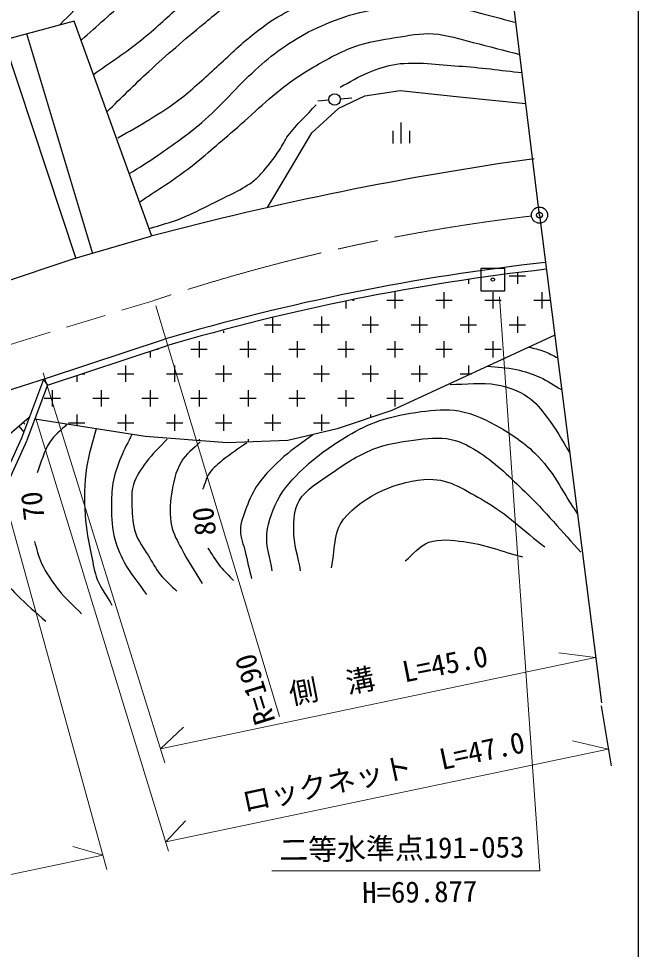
# Model space of a CAD drawing. Units: millimetres, scale not verified. Extents: x 40000 to 680000, y 20000 to 380000.
# Drawn here: x 525300 to 579000, y 238658 to 319241 of the extents above; entities that cross this region are included whole.
import ezdxf
from ezdxf.enums import TextEntityAlignment as Align

# ---------------------------------------------------------------- set-up
doc = ezdxf.new("R2010")
doc.units = ezdxf.units.MM
doc.header["$LTSCALE"] = 1000
doc.header["$PDMODE"] = 32
doc.header["$PDSIZE"] = 500
doc.linetypes.add('CHAIN', pattern=[18.5, 12, -1.5, 3.5, -1.5])
for name, color, linetype, lineweight in [('M-BGD', 7, 'Continuous', 25), ('M-BMK', 2, 'CHAIN', 13), ('M-BMK-SRVR', 3, 'Continuous', 25), ('M-STR-HTXT', 7, 'Continuous', 13), ('M-TTL-BAND', 7, 'Continuous', 25)]:
    doc.layers.add(name, color=color, linetype=linetype, lineweight=lineweight)
doc.layers.add('M-OTRS', color=6, linetype='Continuous')
doc.styles.add('ＭＳ ゴシック', font='')
doc.styles.get('ＭＳ ゴシック').set_extended_font_data('MS Gothic')

# ---------------------------------------------------------------- blocks, each defined once
blk = doc.blocks.new('open_arrow')
at = {"color": 0, "linetype": 'Continuous', "lineweight": -2}
blk.add_lwpolyline([(7.5, 1.25), (0, 0), (7.5, -1.25)], dxfattribs=at)

msp = doc.modelspace()

# ---------------------------------------------------------------- linework, layer by layer
at = {"layer": 'M-BGD'}
for p, q in [((570430, 302231), (565345, 343845)), ((530125, 319030), (496922, 310047)), ((536846, 300399), (530125, 319030)), ((531740, 298881), (526008, 317916)), ((530286, 298443), (524013, 317376)), ((555305, 312550), (558365, 313016)), ((558365, 313016), (563489, 312483)), ((551218, 312110), (552184, 312197)), ((553042, 311485), (555305, 312550)), ((553180, 312286), (554179, 312376)), ((563489, 312483), (569211, 311884)), ((550713, 309356), (553042, 311485)), ((557725, 309516), (557734, 308436)), ((558454, 308442), (558439, 310242)), ((559165, 309528), (559174, 308448)), ((548850, 306229), (550713, 309356)), ((546854, 302902), (548850, 306229)), ((570430, 302231), (575792, 260006)), ((530113, 298465), (536767, 300395)), ((490189, 285157), (530113, 298465)), ((565386, 295647), (565386, 297647)), ((565386, 297647), (567386, 297647)), ((567386, 297647), (567386, 295647)), ((564272, 296648), (564272, 296278)), ((567807, 296985), (569221, 296985)), ((568514, 297235), (568514, 296278)), ((557908, 295558), (557908, 294157)), ((562150, 295571), (562150, 294157)), ((567386, 295647), (565386, 295647)), ((566393, 295571), (566393, 294157)), ((570636, 295571), (570636, 294157)), ((553665, 294745), (553665, 294157)), ((554222, 294864), (554372, 294864)), ((557201, 294864), (558615, 294864)), ((561443, 294864), (562857, 294864)), ((565686, 294864), (567100, 294864)), ((569929, 294864), (571343, 294864)), ((547301, 293333), (547301, 292036)), ((551544, 293450), (551544, 292036)), ((555786, 293450), (555786, 292036)), ((560029, 293450), (560029, 292036)), ((564272, 293450), (564272, 292036)), ((568514, 293450), (568514, 292036)), ((546594, 292743), (548008, 292743)), ((550837, 292743), (552251, 292743)), ((555079, 292743), (556494, 292743)), ((559322, 292743), (560736, 292743)), ((563565, 292743), (564979, 292743)), ((567807, 292743), (569221, 292743)), ((543059, 292213), (543059, 292036)), ((571750, 291837), (557623, 285311)), ((527804, 287516), (538119, 290909)), ((527817, 288152), (537931, 291479)), ((540937, 291328), (540937, 289914)), ((545180, 291328), (545180, 289914)), ((549422, 291328), (549422, 289914)), ((553665, 291328), (553665, 289914)), ((557908, 291328), (557908, 289914)), ((562150, 291328), (562150, 289914)), ((566393, 291328), (566393, 289914)), ((536695, 290441), (536695, 289914)), ((537244, 290621), (537402, 290621)), ((540230, 290621), (541644, 290621)), ((544473, 290621), (545887, 290621)), ((548715, 290621), (550130, 290621)), ((552958, 290621), (554372, 290621)), ((557201, 290621), (558615, 290621)), ((561443, 290621), (562857, 290621)), ((565686, 290621), (567100, 290621)), ((530796, 288500), (531038, 288500)), ((533866, 288500), (535280, 288500)), ((534573, 289207), (534573, 287793)), ((538109, 288500), (539523, 288500)), ((538816, 289207), (538816, 287793)), ((542351, 288500), (543766, 288500)), ((543059, 289207), (543059, 287793)), ((546594, 288500), (548008, 288500)), ((547301, 289207), (547301, 287793)), ((550837, 288500), (552251, 288500)), ((551544, 289207), (551544, 287793)), ((555079, 288500), (556494, 288500)), ((555786, 289207), (555786, 287793)), ((559322, 288500), (560736, 288500)), ((560029, 289207), (560029, 287793)), ((563565, 288500), (564526, 288500)), ((564272, 289207), (564272, 288383)), ((521962, 286289), (527817, 288152)), ((527451, 288002), (525555, 282912)), ((527451, 288002), (527804, 287516)), ((530331, 288347), (530331, 287793)), ((527804, 287516), (526023, 282737)), ((528209, 287086), (528209, 285672)), ((532452, 287086), (532452, 285672)), ((536695, 287086), (536695, 285672)), ((540937, 287086), (540937, 285672)), ((545180, 287086), (545180, 285672)), ((549422, 287086), (549422, 285672)), ((553665, 287086), (553665, 285672)), ((557908, 287086), (557908, 285672)), ((527502, 286379), (528916, 286379)), ((531745, 286379), (533159, 286379)), ((535987, 286379), (537402, 286379)), ((540230, 286379), (541644, 286379)), ((544473, 286379), (545887, 286379)), ((548715, 286379), (550130, 286379)), ((552958, 286379), (554372, 286379)), ((557201, 286379), (558615, 286379)), ((557623, 285311), (552898, 283714)), ((508627, 269765), (526227, 284736)), ((526071, 284604), (526188, 284465)), ((536264, 283049), (526708, 284575)), ((530331, 284965), (530331, 283997)), ((534573, 284965), (534573, 283550)), ((538816, 284965), (538816, 283550)), ((543059, 284965), (543059, 283550)), ((547301, 284965), (547301, 283550)), ((551544, 284965), (551544, 283550)), ((555786, 284965), (555786, 284750)), ((525309, 283956), (525740, 283450)), ((525690, 284280), (525827, 284118)), ((529623, 284257), (531038, 284257)), ((533866, 284257), (535280, 284257)), ((538109, 284257), (539523, 284257)), ((542351, 284257), (543766, 284257)), ((546594, 284257), (548008, 284257)), ((552898, 283714), (548640, 282716)), ((550837, 284257), (552251, 284257)), ((525555, 282912), (523725, 278919)), ((543383, 282517), (536264, 283049)), ((526009, 282703), (524180, 278711)), ((540937, 282843), (540937, 282700)), ((548640, 282716), (543383, 282517)), ((545180, 282843), (545180, 282585)), ((575763, 259755), (576628, 254560))]:
    msp.add_line(p, q, dxfattribs=at)
for centre, radius in [((552682, 312243), 500), ((566386, 296647), 150)]:
    msp.add_circle(centre, radius, dxfattribs=at)
for centre, radius, start, end in [((609236, 27737), 282124, 98.00037, 104.88435), ((592356, 106707), 192621, 96.38512, 106.41241), ((592356, 106707), 192021, 96.38512, 106.41241)]:
    msp.add_arc(centre, radius, start, end, dxfattribs=at)
for points, knots in [([(566589, 333735), (565191, 333979), (563807, 334312), (562397, 334467), (560477, 334678), (558539, 334762), (556608, 334733), (555006, 334709), (553379, 334722), (551817, 334367), (549845, 333919), (547992, 333030), (546161, 332171), (544691, 331482), (543278, 330672), (541903, 329809), (540777, 329103), (539702, 328316), (538642, 327514), (537002, 326272), (535384, 324994), (533851, 323621), (532123, 322072), (530547, 320361), (528894, 318731)], [0, 0, 0, 0, 1, 1, 1, 2, 2, 2, 3, 3, 3, 4, 4, 4, 5, 5, 5, 6, 6, 6, 7, 7, 7, 8, 8, 8, 8]), ([(530757, 317400), (532088, 318575), (533390, 319785), (534750, 320926), (536303, 322230), (537894, 323490), (539507, 324719), (540751, 325667), (541941, 326706), (543300, 327480), (544517, 328174), (545868, 328601), (547159, 329144), (548021, 329506), (548869, 329909), (549754, 330209), (551092, 330660), (552453, 331076), (553846, 331306), (555173, 331526), (556527, 331565), (557872, 331573), (559494, 331582), (561114, 331452), (562729, 331306), (564143, 331179), (565546, 330952), (566955, 330774)], [0, 0, 0, 0, 1, 1, 1, 2, 2, 2, 3, 3, 3, 4, 4, 4, 5, 5, 5, 6, 6, 6, 7, 7, 7, 8, 8, 8, 9, 9, 9, 9]), ([(537411, 331140), (535171, 328900), (533195, 326360), (530691, 324420), (529001, 323110), (527079, 322117), (525168, 321159), (523213, 320180), (521176, 319357), (519113, 318631), (517306, 317994), (515416, 317618), (513590, 317034), (511486, 316361), (509398, 315632), (507336, 314838), (506213, 314406), (505183, 313702), (504009, 313441), (503467, 313320), (502867, 313184), (502345, 313374), (501726, 313600), (501193, 314124), (500881, 314705), (500605, 315219), (500674, 315854), (500615, 316435), (500522, 317363), (500527, 318298), (500482, 319230)], [0, 0, 0, 0, 1, 1, 1, 2, 2, 2, 3, 3, 3, 4, 4, 4, 5, 5, 5, 6, 6, 6, 7, 7, 7, 8, 8, 8, 9, 9, 9, 10, 10, 10, 10]), ([(531789, 314406), (533175, 315404), (534611, 316336), (535947, 317400), (537079, 318300), (538100, 319331), (539208, 320261), (540036, 320956), (540849, 321674), (541736, 322290), (542998, 323167), (544335, 323938), (545695, 324653), (547326, 325508), (548983, 326335), (550719, 326948), (552198, 327470), (553744, 327784), (555277, 328113), (556543, 328384), (557812, 328686), (559103, 328778), (560199, 328856), (561300, 328732), (562397, 328678), (563207, 328638), (564020, 328611), (564825, 328512), (565642, 328411), (566445, 328223), (567254, 328079)], [0, 0, 0, 0, 1, 1, 1, 2, 2, 2, 3, 3, 3, 4, 4, 4, 5, 5, 5, 6, 6, 6, 7, 7, 7, 8, 8, 8, 9, 9, 9, 10, 10, 10, 10]), ([(529826, 328345), (528806, 327547), (527843, 326668), (526765, 325950), (525897, 325372), (524994, 324834), (524037, 324420), (522820, 323893), (521473, 323720), (520244, 323222), (518773, 322626), (517424, 321765), (515986, 321093), (514627, 320458), (513197, 319977), (511860, 319296), (511081, 318899), (510371, 318376), (509598, 317965), (508687, 317482), (507787, 316947), (506803, 316635), (506181, 316437), (505484, 316070), (504874, 316302), (504475, 316453), (504283, 316928), (504075, 317300), (503593, 318164), (503410, 319163), (503077, 320095)], [0, 0, 0, 0, 1, 1, 1, 2, 2, 2, 3, 3, 3, 4, 4, 4, 5, 5, 5, 6, 6, 6, 7, 7, 7, 8, 8, 8, 9, 9, 9, 10, 10, 10, 10]), ([(532986, 311212), (534184, 312365), (535352, 313550), (536580, 314672), (538118, 316077), (539691, 317445), (541304, 318764), (542301, 319580), (543263, 320458), (544365, 321126), (546015, 322127), (547869, 322745), (549621, 323555)], [0, 0, 0, 0, 1, 1, 1, 2, 2, 2, 3, 3, 3, 4, 4, 4, 4]), ([(533885, 308916), (534805, 309448), (535745, 309949), (536646, 310513), (537588, 311102), (538529, 311697), (539408, 312376), (540483, 313207), (541451, 314169), (542468, 315071), (543503, 315988), (544482, 316970), (545562, 317832), (546265, 318393), (546979, 318949), (547758, 319396), (549235, 320243), (550816, 320911), (552416, 321492), (553726, 321968), (555073, 322356), (556441, 322623), (557712, 322871), (559006, 323060), (560301, 323056), (561619, 323051), (562937, 322862), (564227, 322590), (565555, 322309), (566822, 321791), (568119, 321392)], [0, 0, 0, 0, 1, 1, 1, 2, 2, 2, 3, 3, 3, 4, 4, 4, 5, 5, 5, 6, 6, 6, 7, 7, 7, 8, 8, 8, 9, 9, 9, 10, 10, 10, 10]), ([(534949, 305855), (535748, 306365), (536566, 306847), (537345, 307386), (538654, 308292), (539961, 309211), (541171, 310247), (542821, 311660), (544211, 313355), (545829, 314805), (546544, 315447), (547271, 316082), (548058, 316635), (548924, 317244), (549835, 317797), (550786, 318265), (551813, 318771), (552882, 319203), (553980, 319529), (555151, 319877), (556361, 320101), (557573, 320261), (558465, 320379), (559368, 320431), (560267, 320427), (561235, 320424), (562206, 320376), (563162, 320228), (563997, 320098), (564805, 319836), (565624, 319629), (566558, 319393), (567487, 319141), (568419, 318897)], [0, 0, 0, 0, 1, 1, 1, 2, 2, 2, 3, 3, 3, 4, 4, 4, 5, 5, 5, 6, 6, 6, 7, 7, 7, 8, 8, 8, 9, 9, 9, 10, 10, 10, 11, 11, 11, 11]), ([(535814, 303393), (537112, 304269), (538455, 305082), (539707, 306022), (541080, 307052), (542357, 308205), (543666, 309315), (545321, 310719), (546856, 312268), (548590, 313574), (549320, 314123), (550092, 314618), (550885, 315071), (552035, 315728), (553196, 316395), (554445, 316834), (555570, 317229), (556761, 317412), (557939, 317599), (559028, 317773), (560131, 317997), (561232, 317932), (562412, 317863), (563543, 317441), (564692, 317167), (566040, 316845), (567376, 316479), (568718, 316136)], [0, 0, 0, 0, 1, 1, 1, 2, 2, 2, 3, 3, 3, 4, 4, 4, 5, 5, 5, 6, 6, 6, 7, 7, 7, 8, 8, 8, 9, 9, 9, 9]), ([(553148, 313308), (553968, 313729), (554754, 314227), (555610, 314572), (556394, 314888), (557200, 315193), (558038, 315304), (559820, 315538), (561635, 315257), (563428, 315137), (565264, 315015), (567088, 314760), (568918, 314572)], [0, 0, 0, 0, 1, 1, 1, 2, 2, 2, 3, 3, 3, 4, 4, 4, 4]), ([(536646, 301064), (537567, 301364), (538508, 301605), (539408, 301963), (540297, 302317), (541148, 302762), (542003, 303194), (543194, 303796), (544440, 304318), (545529, 305090), (545811, 305290), (546060, 305535), (546294, 305789), (546884, 306428), (547399, 307135), (547891, 307851), (548170, 308258), (548361, 308721), (548656, 309116), (549376, 310078), (550276, 310890), (551085, 311777)], [0, 0, 0, 0, 1, 1, 1, 2, 2, 2, 3, 3, 3, 4, 4, 4, 5, 5, 5, 6, 6, 6, 7, 7, 7, 7]), ([(569533, 290801), (569949, 290684), (570376, 290602), (570781, 290451), (571211, 290292), (571612, 290063), (572028, 289869)], [0, 0, 0, 0, 1, 1, 1, 2, 2, 2, 2]), ([(565923, 289154), (566761, 289054), (567612, 289037), (568435, 288855), (569130, 288701), (569814, 288478), (570465, 288189), (571118, 287899), (571707, 287479), (572328, 287125)], [0, 0, 0, 0, 1, 1, 1, 2, 2, 2, 3, 3, 3, 3]), ([(562680, 287574), (564032, 287563), (565409, 287795), (566738, 287540), (567673, 287362), (568610, 287040), (569400, 286509), (570084, 286050), (570589, 285361), (571097, 284713), (571836, 283768), (572394, 282694), (573043, 281685)], [0, 0, 0, 0, 1, 1, 1, 2, 2, 2, 3, 3, 3, 4, 4, 4, 4]), ([(547276, 271438), (547120, 272503), (546708, 273561), (546810, 274632), (546919, 275777), (547363, 276898), (547941, 277892), (548533, 278912), (549398, 279760), (550270, 280554), (551362, 281549), (552592, 282396), (553863, 283149), (554708, 283649), (555595, 284096), (556525, 284413), (557706, 284817), (558944, 285065), (560184, 285212), (561264, 285339), (562376, 285476), (563445, 285278), (564716, 285042), (565914, 284455), (567038, 283814), (568248, 283124), (569406, 282296), (570365, 281286), (571722, 279855), (572583, 278025), (573692, 276395)], [0, 0, 0, 0, 1, 1, 1, 2, 2, 2, 3, 3, 3, 4, 4, 4, 5, 5, 5, 6, 6, 6, 7, 7, 7, 8, 8, 8, 9, 9, 9, 10, 10, 10, 10]), ([(529493, 284130), (528994, 283609), (528390, 283171), (527996, 282567), (527472, 281763), (527264, 280792), (526898, 279905)], [0, 0, 0, 0, 1, 1, 1, 2, 2, 2, 2]), ([(532022, 283731), (531744, 282611), (531348, 281514), (531190, 280371), (531001, 279008), (530970, 277619), (531057, 276245), (531132, 275057), (531386, 273886), (531622, 272719), (531761, 272036), (531864, 271337), (532121, 270689), (532437, 269896), (532964, 269203), (533386, 268460)], [0, 0, 0, 0, 1, 1, 1, 2, 2, 2, 3, 3, 3, 4, 4, 4, 5, 5, 5, 5]), ([(535116, 283232), (534805, 282589), (534451, 281965), (534184, 281302), (533918, 280642), (533660, 279971), (533519, 279273), (533386, 278619), (533356, 277944), (533352, 277277), (533347, 276343), (533346, 275393), (533552, 274482), (533733, 273681), (534065, 272912), (534450, 272187), (534982, 271187), (535737, 270323), (536380, 269392)], [0, 0, 0, 0, 1, 1, 1, 2, 2, 2, 3, 3, 3, 4, 4, 4, 5, 5, 5, 6, 6, 6, 6]), ([(550802, 283199), (549965, 282572), (549070, 282016), (548290, 281319), (547475, 280589), (546672, 279821), (546045, 278924), (545621, 278318), (545309, 277635), (545047, 276944), (544800, 276295), (544527, 275625), (544514, 274931), (544503, 274306), (544790, 273711), (544930, 273101), (545111, 272319), (545296, 271538), (545479, 270756)], [0, 0, 0, 0, 1, 1, 1, 2, 2, 2, 3, 3, 3, 4, 4, 4, 5, 5, 5, 6, 6, 6, 6]), ([(549738, 271438), (549538, 272613), (549131, 273772), (549139, 274965), (549145, 275822), (549176, 276751), (549605, 277493), (550202, 278529), (551357, 279130), (552333, 279822), (553484, 280638), (554679, 281434), (555992, 281951), (557114, 282392), (558323, 282603), (559519, 282750), (560598, 282881), (561716, 283044), (562779, 282816), (563691, 282621), (564526, 282127), (565308, 281618), (566731, 280692), (567946, 279472), (569167, 278291), (570883, 276634), (572405, 274787), (574024, 273035)], [0, 0, 0, 0, 1, 1, 1, 2, 2, 2, 3, 3, 3, 4, 4, 4, 5, 5, 5, 6, 6, 6, 7, 7, 7, 8, 8, 8, 9, 9, 9, 9]), ([(538177, 282833), (537567, 282167), (536878, 281566), (536347, 280837), (535911, 280238), (535463, 279615), (535249, 278907), (535063, 278290), (535096, 277622), (535116, 276977), (535140, 276217), (535173, 275436), (535415, 274715), (535651, 274014), (536130, 273419), (536513, 272785), (536853, 272222), (537168, 271637), (537578, 271122), (538002, 270588), (538531, 270146), (539008, 269658)], [0, 0, 0, 0, 1, 1, 1, 2, 2, 2, 3, 3, 3, 4, 4, 4, 5, 5, 5, 6, 6, 6, 7, 7, 7, 7]), ([(541038, 282600), (540483, 282012), (539779, 281536), (539374, 280837), (538893, 280004), (538683, 279026), (538543, 278075), (538410, 277176), (538358, 276238), (538543, 275347), (538690, 274637), (539078, 273997), (539408, 273351), (539941, 272306), (540605, 271333), (541204, 270323)], [0, 0, 0, 0, 1, 1, 1, 2, 2, 2, 3, 3, 3, 4, 4, 4, 5, 5, 5, 5]), ([(545063, 282500), (544365, 282001), (543627, 281553), (542967, 281003), (542576, 280676), (542159, 280358), (541869, 279938), (541567, 279501), (541448, 278962), (541237, 278474)], [0, 0, 0, 0, 1, 1, 1, 2, 2, 2, 3, 3, 3, 3]), ([(552399, 271704), (552754, 273101), (552544, 274786), (553464, 275896), (555212, 278004), (558179, 279275), (560916, 279356), (562608, 279406), (564165, 278323), (565641, 277493), (567558, 276414), (569145, 274831), (570897, 273501)], [0, 0, 0, 0, 1, 1, 1, 2, 2, 2, 3, 3, 3, 4, 4, 4, 4]), ([(522739, 276944), (522673, 276268), (522586, 275593), (522540, 274915), (522499, 274317), (522330, 273700), (522473, 273118), (522644, 272423), (523128, 271841), (523538, 271255), (524021, 270565), (524583, 269931), (525168, 269325), (525948, 268518), (526832, 267817), (527663, 267063)], [0, 0, 0, 0, 1, 1, 1, 2, 2, 2, 3, 3, 3, 4, 4, 4, 5, 5, 5, 5]), ([(558787, 272303), (559475, 272835), (560030, 273610), (560850, 273900), (561791, 274233), (562852, 274082), (563844, 273966), (565597, 273762), (567260, 273079), (568967, 272636)], [0, 0, 0, 0, 1, 1, 1, 2, 2, 2, 3, 3, 3, 3]), ([(526665, 273983), (526876, 273340), (527006, 272664), (527297, 272053), (527684, 271243), (528205, 270496), (528761, 269791), (529359, 269033), (530092, 268394), (530757, 267695)], [0, 0, 0, 0, 1, 1, 1, 2, 2, 2, 3, 3, 3, 3]), ([(541703, 273384), (542058, 272863), (542372, 272312), (542768, 271821), (543122, 271381), (543544, 271000), (543932, 270590)], [0, 0, 0, 0, 1, 1, 1, 2, 2, 2, 2])]:
    msp.add_open_spline(points, degree=3, knots=knots, dxfattribs=at)
at = {"layer": 'M-BMK'}
msp.add_line((481173, 277751), (536966, 294818), dxfattribs=at)
msp.add_arc((588580, 141065), 162185, 96.67258, 108.55635, dxfattribs=at)
at = {"layer": 'M-BMK-SRVR'}
msp.add_circle((570430, 302231), 700, dxfattribs=at)
at = {"layer": 'M-OTRS'}
msp.add_point((570430, 302231), dxfattribs=at)
at = {"layer": 'M-STR-HTXT'}
for p, q in [((537195, 294387), (547899, 258810)), ((527435, 288563), (537982, 254796)), ((521768, 286044), (532944, 245587)), ((526805, 284627), (538297, 247161)), ((575296, 263914), (572103, 264340)), ((537603, 256009), (575296, 263914)), ((537603, 256009), (539595, 257885)), ((576388, 256002), (573283, 256705)), ((538051, 247962), (576388, 256002)), ((538051, 247962), (539753, 249778)), ((532604, 246819), (529993, 247575)), ((483783, 236580), (532604, 246819))]:
    msp.add_line(p, q, dxfattribs=at)
msp.add_lwpolyline([(566975, 295157), (570472, 245467), (547244, 245467)], dxfattribs=at)
at = {"layer": 'M-TTL-BAND'}
msp.add_line((579000, 20000), (579000, 370000), dxfattribs=at)

# ---------------------------------------------------------------- block references
at = {"layer": 'M-STR-HTXT', "rotation": 274}
msp.add_blockref('open_arrow', (566975, 295157), dxfattribs=at)

# ---------------------------------------------------------------- texts
at = {"layer": 'M-BGD', "style": 'ＭＳ ゴシック'}
for s, p in [('70', (527959, 277225)), ('80', (542826, 275881))]:
    msp.add_text(s, height=1833, rotation=96.65, dxfattribs=at).set_placement(p, align=Align.BOTTOM_CENTER)
at = {"layer": 'M-STR-HTXT', "style": 'ＭＳ ゴシック'}
for s, rotation, p in [('側\u3000溝\u3000L=45.0', 11.097, (557622, 260984)), ('R=190', 107.27, (547164, 261602)), ('ロックネット\u3000L=47.0', 12.069, (557199, 252599)), ('二等水準点191-053', 0.724, (558525, 245944)), ('H=69.877', 0.724, (560073, 242173))]:
    msp.add_text(s, height=1833, rotation=rotation, dxfattribs=at).set_placement(p, align=Align.BOTTOM_CENTER)

doc.saveas('drawing.dxf')
